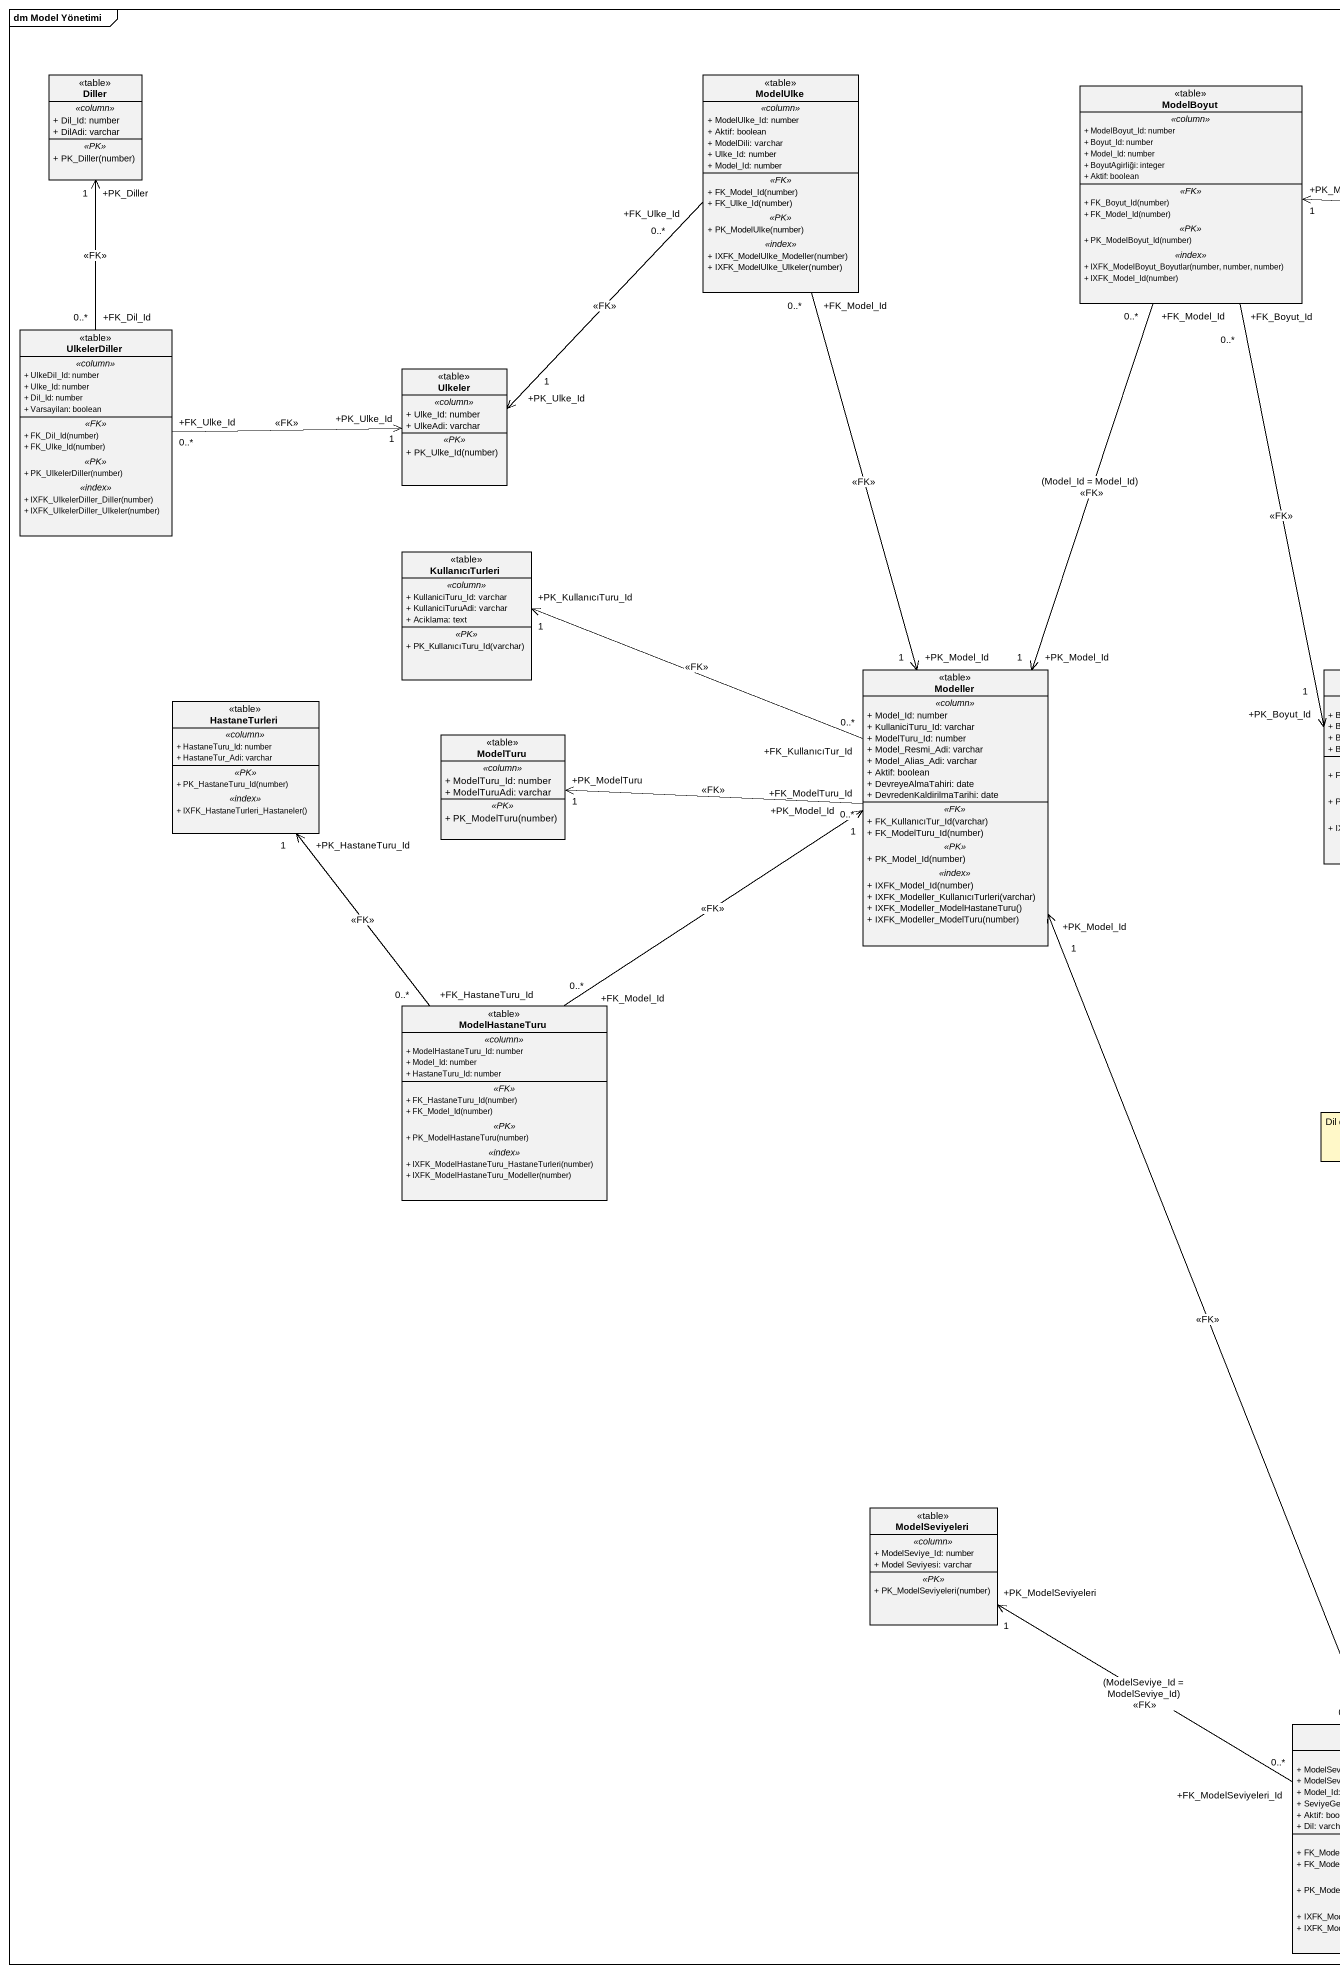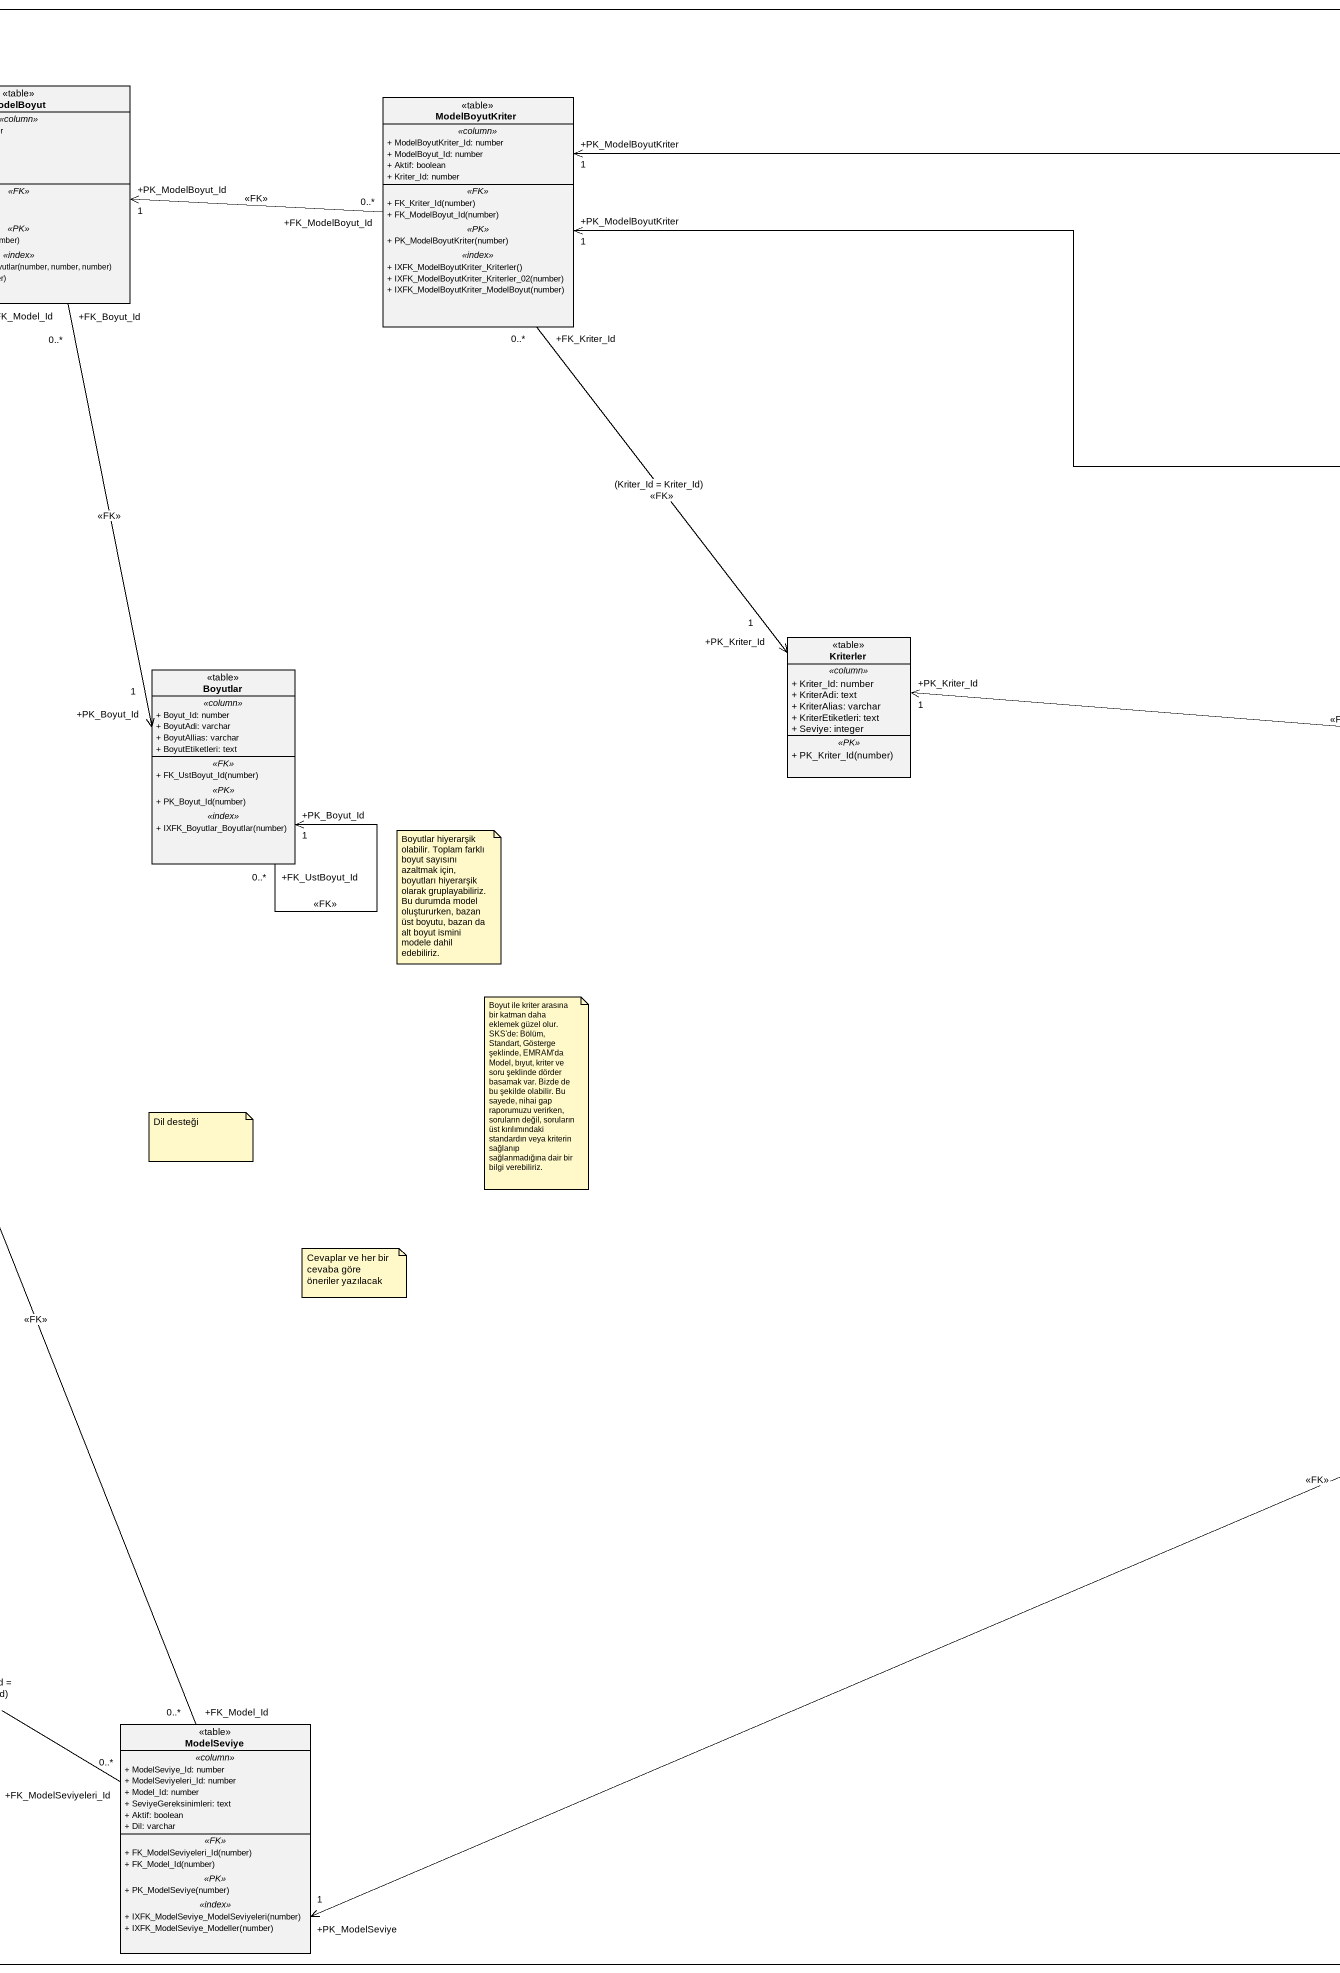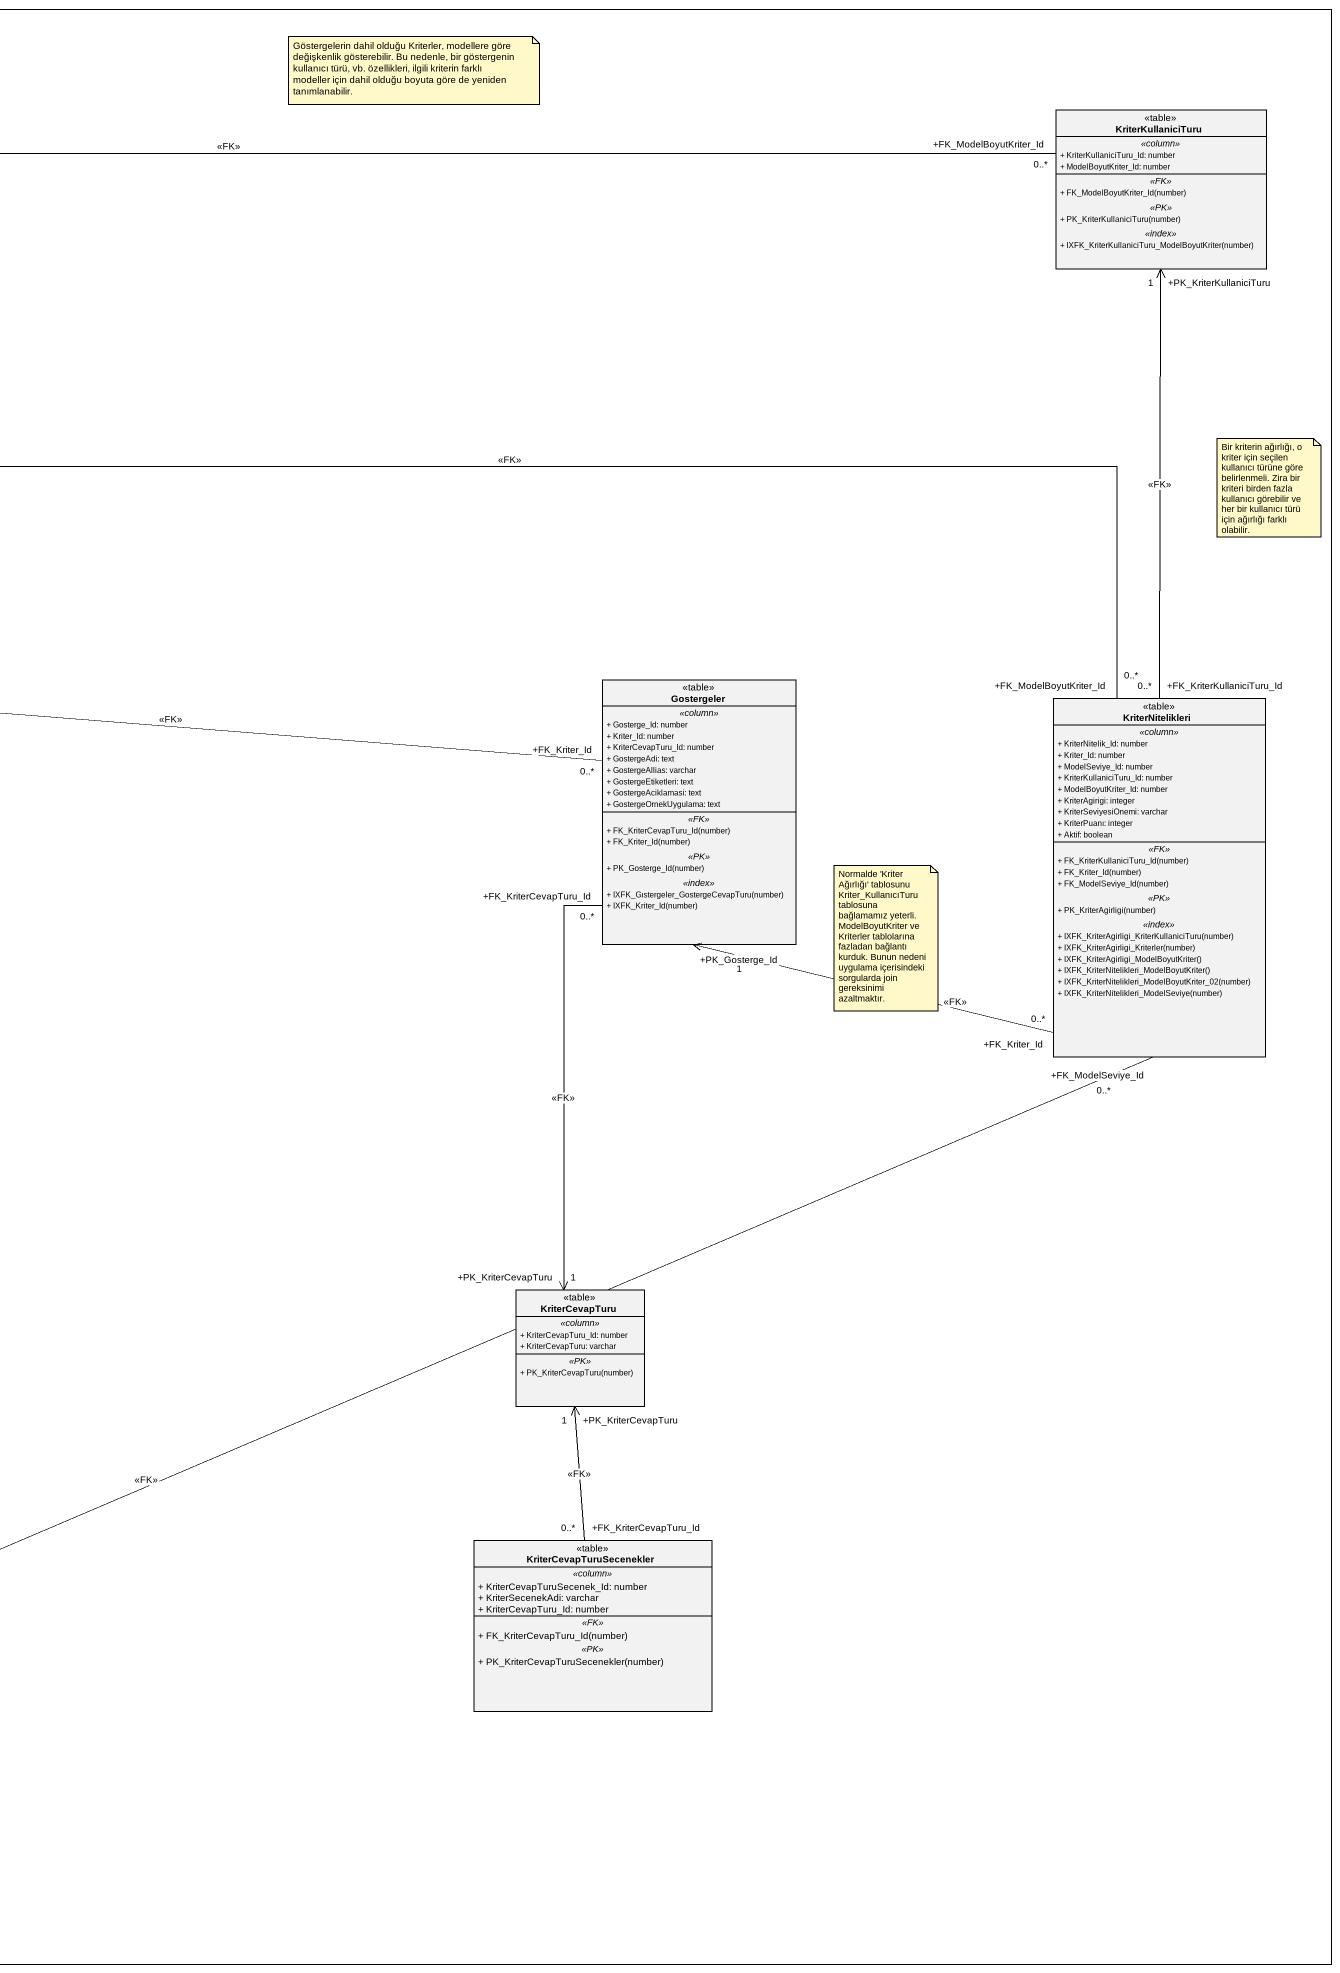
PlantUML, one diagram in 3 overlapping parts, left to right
@startuml
mainframe dm Model Yönetimi
hide circle
hide empty members
skinparam classAttributeIconSize 0
class Diller <<table>> {
  .. <<column>> ..
  + Dil_Id: number
  + DilAdi: varchar
  .. <<PK>> ..
  + PK_Diller(number)
}
class ModelUlke <<table>> {
  .. <<column>> ..
  + ModelUlke_Id: number
  + Aktif: boolean
  + ModelDili: varchar
  + Ulke_Id: number
  + Model_Id: number
  .. <<FK>> ..
  + FK_Model_Id(number)
  + FK_Ulke_Id(number)
  .. <<PK>> ..
  + PK_ModelUlke(number)
  .. <<index>> ..
  + IXFK_ModelUlke_Modeller(number)
  + IXFK_ModelUlke_Ulkeler(number)
}
class ModelBoyut <<table>> {
  .. <<column>> ..
  + ModelBoyut_Id: number
  + Boyut_Id: number
  + Model_Id: number
  + BoyutAgirliği: integer
  + Aktif: boolean
  .. <<FK>> ..
  + FK_Boyut_Id(number)
  + FK_Model_Id(number)
  .. <<PK>> ..
  + PK_ModelBoyut_Id(number)
  .. <<index>> ..
  + IXFK_ModelBoyut_Boyutlar(number, number, number)
  + IXFK_Model_Id(number)
}
class ModelBoyutKriter <<table>> {
  .. <<column>> ..
  + ModelBoyutKriter_Id: number
  + ModelBoyut_Id: number
  + Aktif: boolean
  + Kriter_Id: number
  .. <<FK>> ..
  + FK_Kriter_Id(number)
  + FK_ModelBoyut_Id(number)
  .. <<PK>> ..
  + PK_ModelBoyutKriter(number)
  .. <<index>> ..
  + IXFK_ModelBoyutKriter_Kriterler()
  + IXFK_ModelBoyutKriter_Kriterler_02(number)
  + IXFK_ModelBoyutKriter_ModelBoyut(number)
}
class KriterKullaniciTuru <<table>> {
  .. <<column>> ..
  + KriterKullaniciTuru_Id: number
  + ModelBoyutKriter_Id: number
  .. <<FK>> ..
  + FK_ModelBoyutKriter_Id(number)
  .. <<PK>> ..
  + PK_KriterKullaniciTuru(number)
  .. <<index>> ..
  + IXFK_KriterKullaniciTuru_ModelBoyutKriter(number)
}
class UlkelerDiller <<table>> {
  .. <<column>> ..
  + UlkeDil_Id: number
  + Ulke_Id: number
  + Dil_Id: number
  + Varsayilan: boolean
  .. <<FK>> ..
  + FK_Dil_Id(number)
  + FK_Ulke_Id(number)
  .. <<PK>> ..
  + PK_UlkelerDiller(number)
  .. <<index>> ..
  + IXFK_UlkelerDiller_Diller(number)
  + IXFK_UlkelerDiller_Ulkeler(number)
}
class Ulkeler <<table>> {
  .. <<column>> ..
  + Ulke_Id: number
  + UlkeAdi: varchar
  .. <<PK>> ..
  + PK_Ulke_Id(number)
}
class KullanıcıTurleri <<table>> {
  .. <<column>> ..
  + KullaniciTuru_Id: varchar
  + KullaniciTuruAdi: varchar
  + Aciklama: text
  .. <<PK>> ..
  + PK_KullanıcıTuru_Id(varchar)
}
class Kriterler <<table>> {
  .. <<column>> ..
  + Kriter_Id: number
  + KriterAdi: text
  + KriterAlias: varchar
  + KriterEtiketleri: text
  + Seviye: integer
  .. <<PK>> ..
  + PK_Kriter_Id(number)
}
class Modeller <<table>> {
  .. <<column>> ..
  + Model_Id: number
  + KullaniciTuru_Id: varchar
  + ModelTuru_Id: number
  + Model_Resmi_Adi: varchar
  + Model_Alias_Adi: varchar
  + Aktif: boolean
  + DevreyeAlmaTahiri: date
  + DevredenKaldirilmaTarihi: date
  .. <<FK>> ..
  + FK_KullanıcıTur_Id(varchar)
  + FK_ModelTuru_Id(number)
  .. <<PK>> ..
  + PK_Model_Id(number)
  .. <<index>> ..
  + IXFK_Model_Id(number)
  + IXFK_Modeller_KullanıcıTurleri(varchar)
  + IXFK_Modeller_ModelHastaneTuru()
  + IXFK_Modeller_ModelTuru(number)
}
class Boyutlar <<table>> {
  .. <<column>> ..
  + Boyut_Id: number
  + BoyutAdi: varchar
  + BoyutAllias: varchar
  + BoyutEtiketleri: text
  .. <<FK>> ..
  + FK_UstBoyut_Id(number)
  .. <<PK>> ..
  + PK_Boyut_Id(number)
  .. <<index>> ..
  + IXFK_Boyutlar_Boyutlar(number)
}
class Gostergeler <<table>> {
  .. <<column>> ..
  + Gosterge_Id: number
  + Kriter_Id: number
  + KriterCevapTuru_Id: number
  + GostergeAdi: text
  + GostergeAllias: varchar
  + GostergeEtiketleri: text
  + GostergeAciklamasi: text
  + GostergeOrnekUygulama: text
  .. <<FK>> ..
  + FK_KriterCevapTuru_Id(number)
  + FK_Kriter_Id(number)
  .. <<PK>> ..
  + PK_Gosterge_Id(number)
  .. <<index>> ..
  + IXFK_Gıstergeler_GostergeCevapTuru(number)
  + IXFK_Kriter_Id(number)
}
class HastaneTurleri <<table>> {
  .. <<column>> ..
  + HastaneTuru_Id: number
  + HastaneTur_Adi: varchar
  .. <<PK>> ..
  + PK_HastaneTuru_Id(number)
  .. <<index>> ..
  + IXFK_HastaneTurleri_Hastaneler()
}
class KriterNitelikleri <<table>> {
  .. <<column>> ..
  + KriterNitelik_Id: number
  + Kriter_Id: number
  + ModelSeviye_Id: number
  + KriterKullaniciTuru_Id: number
  + ModelBoyutKriter_Id: number
  + KriterAgirigi: integer
  + KriterSeviyesiOnemi: varchar
  + KriterPuanı: integer
  + Aktif: boolean
  .. <<FK>> ..
  + FK_KriterKullaniciTuru_Id(number)
  + FK_Kriter_Id(number)
  + FK_ModelSeviye_Id(number)
  .. <<PK>> ..
  + PK_KriterAgirligi(number)
  .. <<index>> ..
  + IXFK_KriterAgirligi_KriterKullaniciTuru(number)
  + IXFK_KriterAgirligi_Kriterler(number)
  + IXFK_KriterAgirligi_ModelBoyutKriter()
  + IXFK_KriterNitelikleri_ModelBoyutKriter()
  + IXFK_KriterNitelikleri_ModelBoyutKriter_02(number)
  + IXFK_KriterNitelikleri_ModelSeviye(number)
}
class ModelTuru <<table>> {
  .. <<column>> ..
  + ModelTuru_Id: number
  + ModelTuruAdi: varchar
  .. <<PK>> ..
  + PK_ModelTuru(number)
}
class ModelHastaneTuru <<table>> {
  .. <<column>> ..
  + ModelHastaneTuru_Id: number
  + Model_Id: number
  + HastaneTuru_Id: number
  .. <<FK>> ..
  + FK_HastaneTuru_Id(number)
  + FK_Model_Id(number)
  .. <<PK>> ..
  + PK_ModelHastaneTuru(number)
  .. <<index>> ..
  + IXFK_ModelHastaneTuru_HastaneTurleri(number)
  + IXFK_ModelHastaneTuru_Modeller(number)
}
class KriterCevapTuru <<table>> {
  .. <<column>> ..
  + KriterCevapTuru_Id: number
  + KriterCevapTuru: varchar
  .. <<PK>> ..
  + PK_KriterCevapTuru(number)
}
class ModelSeviyeleri <<table>> {
  .. <<column>> ..
  + ModelSeviye_Id: number
  + Model Seviyesi: varchar
  .. <<PK>> ..
  + PK_ModelSeviyeleri(number)
}
class KriterCevapTuruSecenekler <<table>> {
  .. <<column>> ..
  + KriterCevapTuruSecenek_Id: number
  + KriterSecenekAdi: varchar
  + KriterCevapTuru_Id: number
  .. <<FK>> ..
  + FK_KriterCevapTuru_Id(number)
  .. <<PK>> ..
  + PK_KriterCevapTuruSecenekler(number)
}
class ModelSeviye <<table>> {
  .. <<column>> ..
  + ModelSeviye_Id: number
  + ModelSeviyeleri_Id: number
  + Model_Id: number
  + SeviyeGereksinimleri: text
  + Aktif: boolean
  + Dil: varchar
  .. <<FK>> ..
  + FK_ModelSeviyeleri_Id(number)
  + FK_Model_Id(number)
  .. <<PK>> ..
  + PK_ModelSeviye(number)
  .. <<index>> ..
  + IXFK_ModelSeviye_ModelSeviyeleri(number)
  + IXFK_ModelSeviye_Modeller(number)
}
ModelUlke "+FK_Ulke_Id\n0..*" --> "+PK_Ulke_Id\n1" Ulkeler : <<FK>>
ModelUlke "+FK_Model_Id\n0..*" --> "+PK_Model_Id\n1" Modeller : <<FK>>
ModelBoyut "+FK_Model_Id\n0..*" --> "+PK_Model_Id\n1" Modeller : (Model_Id = Model_Id)\n<<FK>>
ModelBoyut "+FK_Boyut_Id\n0..*" --> "+PK_Boyut_Id\n1" Boyutlar : <<FK>>
ModelBoyutKriter "+FK_ModelBoyut_Id\n0..*" -left-> "+PK_ModelBoyut_Id\n1" ModelBoyut : <<FK>>
ModelBoyutKriter "+FK_Kriter_Id\n0..*" --> "+PK_Kriter_Id\n1" Kriterler : (Kriter_Id = Kriter_Id)\n<<FK>>
KriterKullaniciTuru "+FK_ModelBoyutKriter_Id\n0..*" -left-> "+PK_ModelBoyutKriter\n1" ModelBoyutKriter : <<FK>>
UlkelerDiller "+FK_Dil_Id\n0..*" -up-> "+PK_Diller\n1" Diller : <<FK>>
UlkelerDiller "+FK_Ulke_Id\n0..*" -right-> "+PK_Ulke_Id\n1" Ulkeler : <<FK>>
Modeller "+FK_KullanıcıTur_Id\n0..*" -left-> "+PK_KullanıcıTuru_Id\n1" KullanıcıTurleri : <<FK>>
Modeller "+FK_ModelTuru_Id\n0..*" -left-> "+PK_ModelTuru\n1" ModelTuru : <<FK>>
Boyutlar "+FK_UstBoyut_Id\n0..*" --> "+PK_Boyut_Id\n1" Boyutlar : <<FK>>
Gostergeler "+FK_Kriter_Id\n0..*" -left-> "+PK_Kriter_Id\n1" Kriterler : <<FK>>
Gostergeler "+FK_KriterCevapTuru_Id\n0..*" --> "+PK_KriterCevapTuru\n1" KriterCevapTuru : <<FK>>
KriterNitelikleri "+FK_ModelBoyutKriter_Id\n0..*" -left-> "+PK_ModelBoyutKriter\n1" ModelBoyutKriter : <<FK>>
KriterNitelikleri "+FK_KriterKullaniciTuru_Id\n0..*" -up-> "+PK_KriterKullaniciTuru\n1" KriterKullaniciTuru : <<FK>>
KriterNitelikleri "+FK_Kriter_Id\n0..*" -left-> "+PK_Gosterge_Id\n1" Gostergeler : <<FK>>
KriterNitelikleri "+FK_ModelSeviye_Id\n0..*" -left-> "+PK_ModelSeviye\n1" ModelSeviye : <<FK>>
ModelHastaneTuru "+FK_Model_Id\n0..*" -up-> "+PK_Model_Id\n1" Modeller : <<FK>>
ModelHastaneTuru "+FK_HastaneTuru_Id\n0..*" -up-> "+PK_HastaneTuru_Id\n1" HastaneTurleri : <<FK>>
KriterCevapTuruSecenekler "+FK_KriterCevapTuru_Id\n0..*" -up-> "+PK_KriterCevapTuru\n1" KriterCevapTuru : <<FK>>
ModelSeviye "+FK_Model_Id\n0..*" -up-> "+PK_Model_Id\n1" Modeller : <<FK>>
ModelSeviye "+FK_ModelSeviyeleri_Id\n0..*" -up-> "+PK_ModelSeviyeleri\n1" ModelSeviyeleri : (ModelSeviye_Id = ModelSeviye_Id)\n<<FK>>
note as N1
  Göstergelerin dahil olduğu Kriterler, modellere göre değişkenlik gösterebilir. Bu nedenle, bir göstergenin kullanıcı türü, vb. özellikleri, ilgili kriterin farklı modeller için dahil olduğu boyuta göre de yeniden tanımlanabilir.
end note
note as N2
  Bir kriterin ağırlığı, o kriter için seçilen kullanıcı türüne göre belirlenmeli. Zira bir kriteri birden fazla kullanıcı görebilir ve her bir kullanıcı türü için ağırlığı farklı olabilir.
end note
note as N3
  Boyutlar hiyerarşik olabilir. Toplam farklı boyut sayısını azaltmak için, boyutları hiyerarşik olarak gruplayabiliriz. Bu durumda model oluştururken, bazan üst boyutu, bazan da alt boyut ismini modele dahil edebiliriz.
end note
note as N4
  Normalde 'Kriter Ağırlığı' tablosunu Kriter_KullanıcıTuru tablosuna bağlamamız yeterli. ModelBoyutKriter ve Kriterler tablolarına fazladan bağlantı kurduk. Bunun nedeni uygulama içerisindeki sorgularda join gereksinimi azaltmaktır.
end note
note as N5
  Boyut ile kriter arasına bir katman daha eklemek güzel olur. SKS'de: Bölüm, Standart, Gösterge şeklinde, EMRAM'da Model, bıyut, kriter ve soru şeklinde dörder basamak var. Bizde de bu şekilde olabilir. Bu sayede, nihai gap raporumuzu verirken, soruların değil, soruların üst kırılımındaki standardın veya kriterin sağlanıp sağlanmadığına dair bir bilgi verebiliriz.
end note
note as N6
  Dil desteği
end note
note as N7
  Cevaplar ve her bir cevaba göre öneriler yazılacak
end note
@enduml
